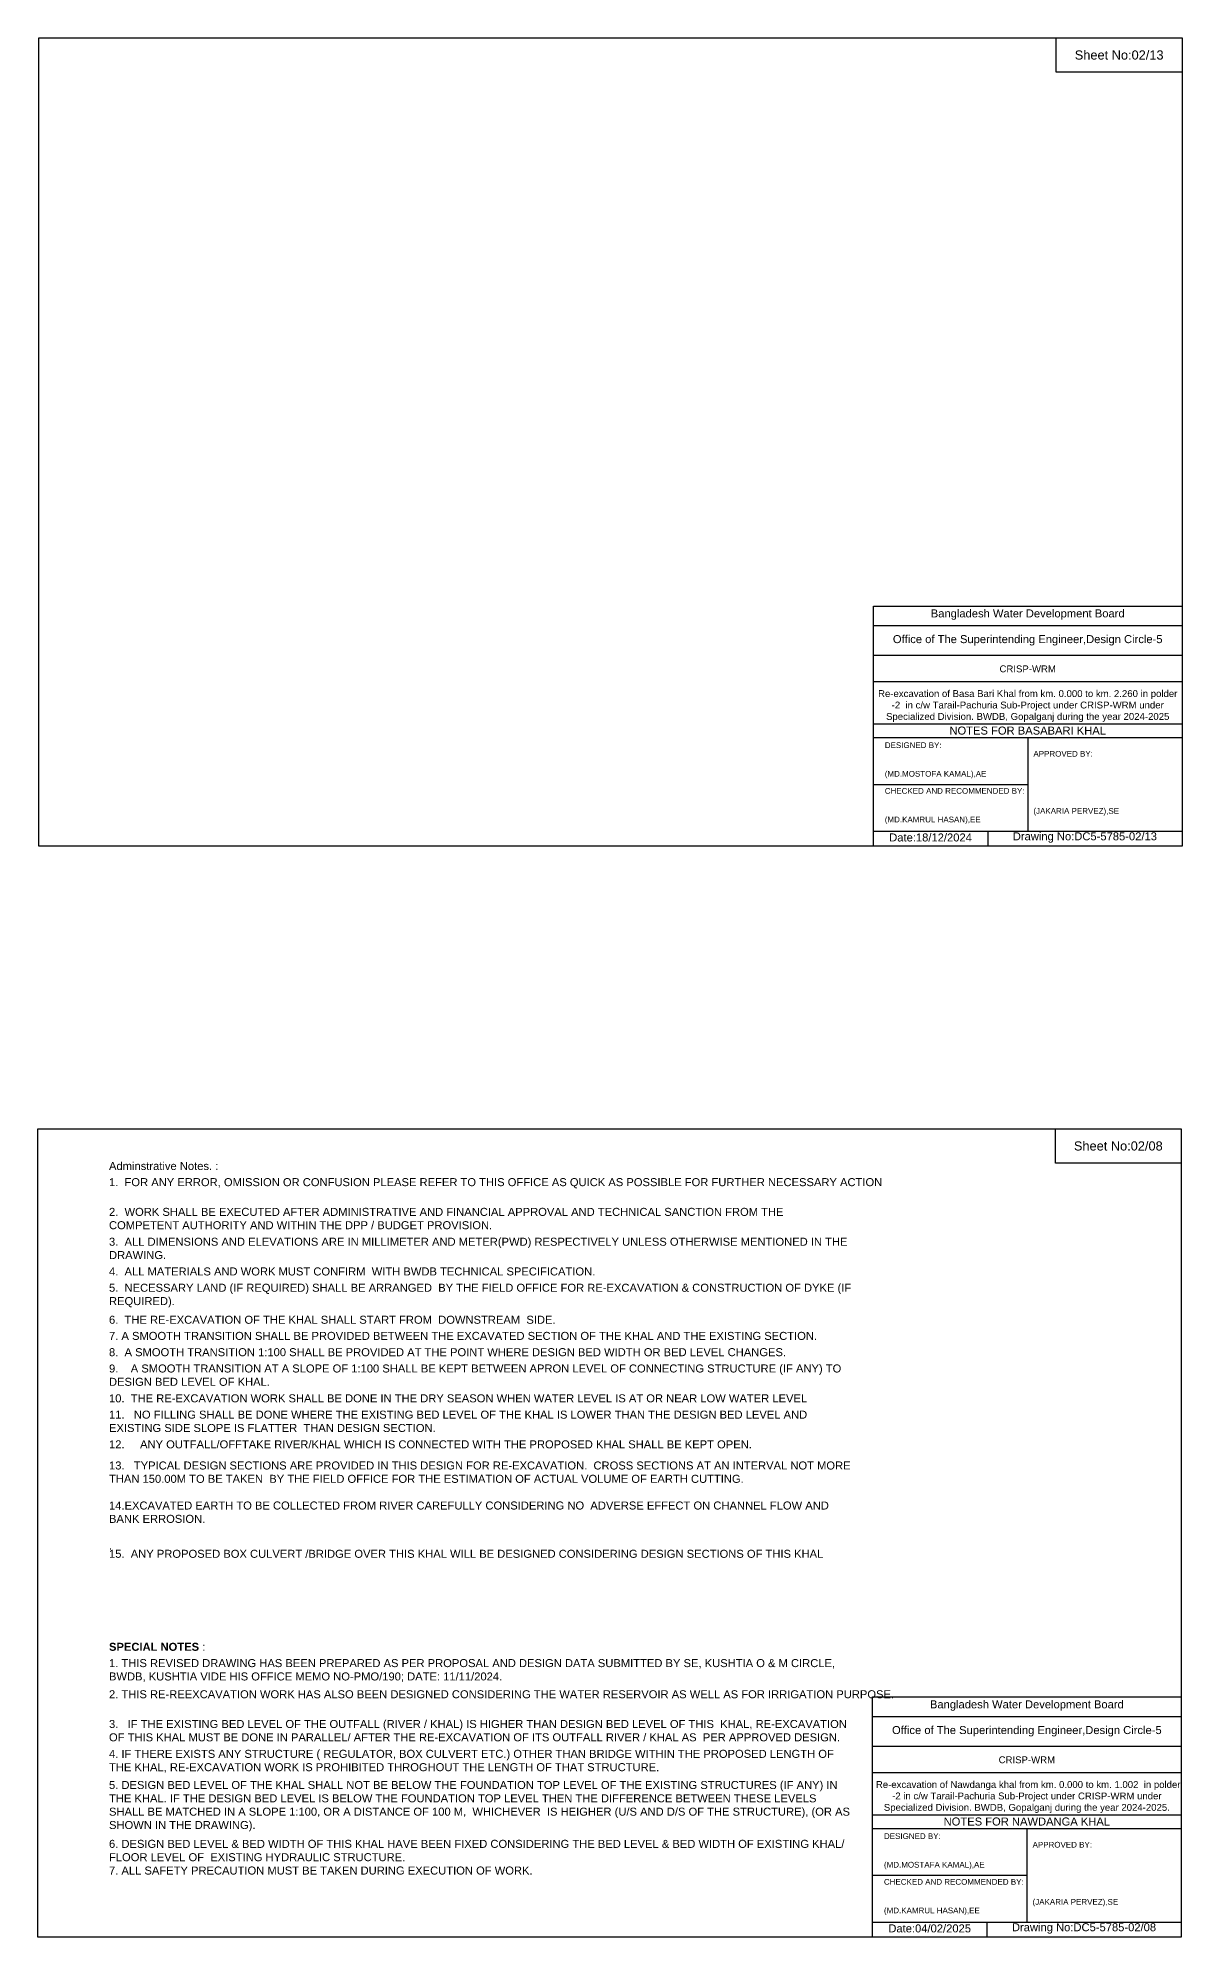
# Model space of a CAD drawing. Header units: inches. Extents: x 91000 to 198000, y -5656 to 7635.
# Drawn here: x 110000 to 118006, y -5656 to 7635 of the extents above; entities that cross this region are included whole.
import ezdxf

# ---------------------------------------------------------------- set-up
doc = ezdxf.new("R2010")
doc.units = ezdxf.units.IN
doc.header["$LTSCALE"] = 7
doc.header["$MEASUREMENT"] = 0
doc.styles.get("Standard").update_dxf_attribs({"font": 'arial.ttf'})

msp = doc.modelspace()

# ---------------------------------------------------------------- linework, layer by layer
for points in [[(110006, 7635), (118006, 7635), (118006, 1979), (110006, 1979)], [(117126, 7635), (118006, 7635), (118006, 7395), (117126, 7395)], [(110000, 0), (118000, 0), (118000, -5656), (110000, -5656)], [(117120, 0), (118000, 0), (118000, -240), (117120, -240)]]:
    msp.add_lwpolyline(points, close=True)
for points in [[(115846, 1979), (115846, 3659), (118006, 3659)], [(115846, 3523), (118006, 3523)], [(115846, 3315), (118006, 3315)], [(115846, 3131), (118006, 3131)], [(115846, 2835), (118006, 2835)], [(115846, 2739), (118006, 2739)], [(116926, 2739), (116926, 2083)], [(115846, 2411), (116926, 2411)], [(115846, 2083), (118006, 2083)], [(116646, 2083), (116646, 1979)], [(115840, -5656), (115840, -3976), (118000, -3976)], [(115840, -4112), (118000, -4112)], [(115840, -4320), (118000, -4320)], [(115840, -4504), (118000, -4504)], [(115840, -4800), (118000, -4800)], [(115840, -4896), (118000, -4896)], [(116920, -4896), (116920, -5552)], [(115840, -5224), (116920, -5224)], [(115840, -5552), (118000, -5552)], [(116640, -5552), (116640, -5656)]]:
    msp.add_lwpolyline(points)

# ---------------------------------------------------------------- texts
at = {"attachment_point": 5}
for s, insert, char_height in [('Sheet No:02/13', (117566, 7515), 64), ('Bangladesh Water Development Board', (116926, 3599), 56), ('Office of The Superintending Engineer,Design Circle-5', (116926, 3419), 56), ('Sheet No:02/08', (117560, -120), 64), ('Bangladesh Water Development Board', (116920, -4036), 56), ('Office of The Superintending Engineer,Design Circle-5', (116920, -4216), 56)]:
    msp.add_mtext(s, dxfattribs=dict(at, insert=insert, char_height=char_height))
for s, insert, char_height, width, attachment_point in [('CRISP-WRM', (116926, 3219), 48, 2240, 5), ('Re-excavation of Basa Bari Khal from km. 0.000 to km. 2.260 in polder -2  in c/w Tarail-Pachuria Sub-Project under CRISP-WRM under Specialized Division. BWDB, Gopalganj during the year 2024-2025', (116926, 2959), 48, 2160, 5), ('NOTES FOR BASABARI KHAL', (116926, 2787), 56, 2240, 5), ('DESIGNED BY:^J^J^J(MD.MOSTOFA KAMAL),AE', (115926, 2579), 40, 1120, 4), ('APPROVED BY:^J^J^J^J^J^J(JAKARIA PERVEZ),SE', (116966, 2419), 40, 1120, 4), ('CHECKED AND RECOMMENDED BY:^J^J^J(MD.KAMRUL HASAN),EE', (115926, 2259), 40, 1120, 4), ('Date:18/12/2024', (116246, 2039), 56, 1120, 5), ('Drawing No:DC5-5785-02/13', (117326, 2039), 56, 1760, 5), ('Adminstrative Notes. :', (110497, -232), 56, 5200, 1), ('1.  FOR ANY ERROR, OMISSION OR CONFUSION PLEASE REFER TO THIS OFFICE AS QUICK AS POSSIBLE FOR FURTHER NECESSARY ACTION', (110497, -345), 56, 5200, 1), ('2.  WORK SHALL BE EXECUTED AFTER ADMINISTRATIVE AND FINANCIAL APPROVAL AND TECHNICAL SANCTION FROM THE COMPETENT AUTHORITY AND WITHIN THE DPP / BUDGET PROVISION. ', (110497, -553), 56, 5200, 1), ('3.  ALL DIMENSIONS AND ELEVATIONS ARE IN MILLIMETER AND METER(PWD) RESPECTIVELY UNLESS OTHERWISE MENTIONED IN THE DRAWING.', (110497, -762), 56, 5200, 1), ('4.  ALL MATERIALS AND WORK MUST CONFIRM  WITH BWDB TECHNICAL SPECIFICATION.', (110497, -970), 56, 5200, 1), ('5.  NECESSARY LAND (IF REQUIRED) SHALL BE ARRANGED  BY THE FIELD OFFICE FOR RE-EXCAVATION & CONSTRUCTION OF DYKE (IF REQUIRED).', (110497, -1084), 56, 5200, 1), ('6.  THE RE-EXCAVATION OF THE KHAL SHALL START FROM  DOWNSTREAM  SIDE.', (110497, -1308), 56, 5200, 1), ('7. A SMOOTH TRANSITION SHALL BE PROVIDED BETWEEN THE EXCAVATED SECTION OF THE KHAL AND THE EXISTING SECTION.', (110497, -1421), 56, 5200, 1), ('8.  A SMOOTH TRANSITION 1:100 SHALL BE PROVIDED AT THE POINT WHERE DESIGN BED WIDTH OR BED LEVEL CHANGES.', (110497, -1535), 56, 5200, 1), ('9.    A SMOOTH TRANSITION AT A SLOPE OF 1:100 SHALL BE KEPT BETWEEN APRON LEVEL OF CONNECTING STRUCTURE (IF ANY) TO DESIGN BED LEVEL OF KHAL.', (110497, -1649), 56, 5200, 1), ('10.  THE RE-EXCAVATION WORK SHALL BE DONE IN THE DRY SEASON WHEN WATER LEVEL IS AT OR NEAR LOW WATER LEVEL', (110497, -1858), 56, 5200, 1), ('11.   NO FILLING SHALL BE DONE WHERE THE EXISTING BED LEVEL OF THE KHAL IS LOWER THAN THE DESIGN BED LEVEL AND EXISTING SIDE SLOPE IS FLATTER  THAN DESIGN SECTION.', (110497, -1972), 56, 5200, 1), ('12.     ANY OUTFALL/OFFTAKE RIVER/KHAL WHICH IS CONNECTED WITH THE PROPOSED KHAL SHALL BE KEPT OPEN.', (110497, -2180), 56, 5200, 1), ('13.   TYPICAL DESIGN SECTIONS ARE PROVIDED IN THIS DESIGN FOR RE-EXCAVATION.  CROSS SECTIONS AT AN INTERVAL NOT MORE THAN 150.00M TO BE TAKEN  BY THE FIELD OFFICE FOR THE ESTIMATION OF ACTUAL VOLUME OF EARTH CUTTING. ^J^J14.EXCAVATED EARTH TO BE COLLECTED FROM RIVER CAREFULLY CONSIDERING NO  ADVERSE EFFECT ON CHANNEL FLOW AND BANK ERROSION.^J^J.', (110497, -2328), 56, 5200, 1), ('15.  ANY PROPOSED BOX CULVERT /BRIDGE OVER THIS KHAL WILL BE DESIGNED CONSIDERING DESIGN SECTIONS OF THIS KHAL', (110497, -2946), 56, 5200, 1), ('{\\fArial|b1|i0|c0|p34;SPECIAL NOTES} :', (110497, -3597), 56, 5200, 1), ('1. THIS REVISED DRAWING HAS BEEN PREPARED AS PER PROPOSAL AND DESIGN DATA SUBMITTED BY SE, KUSHTIA O & M CIRCLE, BWDB, KUSHTIA VIDE HIS OFFICE MEMO NO-PMO/190; DATE: 11/11/2024. ', (110497, -3711), 56, 5200, 1), ('2. THIS RE-REEXCAVATION WORK HAS ALSO BEEN DESIGNED CONSIDERING THE WATER RESERVOIR AS WELL AS FOR IRRIGATION PURPOSE.  ', (110497, -3929), 56, 5200, 1), ('3.   IF THE EXISTING BED LEVEL OF THE OUTFALL (RIVER / KHAL) IS HIGHER THAN DESIGN BED LEVEL OF THIS  KHAL, RE-EXCAVATION OF THIS KHAL MUST BE DONE IN PARALLEL/ AFTER THE RE-EXCAVATION OF ITS OUTFALL RIVER / KHAL AS  PER APPROVED DESIGN.^J', (110497, -4137), 56, 5200, 1), ('4. IF THERE EXISTS ANY STRUCTURE ( REGULATOR, BOX CULVERT ETC.) OTHER THAN BRIDGE WITHIN THE PROPOSED LENGTH OF THE KHAL, RE-EXCAVATION WORK IS PROHIBITED THROGHOUT THE LENGTH OF THAT STRUCTURE.', (110497, -4346), 56, 5200, 1), ('CRISP-WRM', (116920, -4416), 48, 2240, 5), ('5. DESIGN BED LEVEL OF THE KHAL SHALL NOT BE BELOW THE FOUNDATION TOP LEVEL OF THE EXISTING STRUCTURES (IF ANY) IN THE KHAL. IF THE DESIGN BED LEVEL IS BELOW THE FOUNDATION TOP LEVEL THEN THE DIFFERENCE BETWEEN THESE LEVELS SHALL BE MATCHED IN A SLOPE 1:100, OR A DISTANCE OF 100 M,  WHICHEVER  IS HEIGHER (U/S AND D/S OF THE STRUCTURE), (OR AS SHOWN IN THE DRAWING).^J', (110497, -4564), 56, 5200, 1), (' Re-excavation of Nawdanga khal from km. 0.000 to km. 1.002  in polder -2 in c/w Tarail-Pachuria Sub-Project under CRISP-WRM under Specialized Division. BWDB, Gopalganj during the year 2024-2025.', (116920, -4676), 48, 2160, 5), ('NOTES FOR NAWDANGA KHAL', (116920, -4848), 56, 2240, 5), ('6. DESIGN BED LEVEL & BED WIDTH OF THIS KHAL HAVE BEEN FIXED CONSIDERING THE BED LEVEL & BED WIDTH OF EXISTING KHAL/ FLOOR LEVEL OF  EXISTING HYDRAULIC STRUCTURE.\\P7. ALL SAFETY PRECAUTION MUST BE TAKEN DURING EXECUTION OF WORK.', (110497, -4976), 56, 5200, 1), ('DESIGNED BY:^J^J^J(MD.MOSTAFA KAMAL),AE', (115920, -5056), 40, 1120, 4), ('APPROVED BY:^J^J^J^J^J^J(JAKARIA PERVEZ),SE', (116960, -5216), 40, 1120, 4), ('CHECKED AND RECOMMENDED BY:^J^J^J(MD.KAMRUL HASAN),EE', (115920, -5376), 40, 1120, 4), ('Date:04/02/2025', (116240, -5596), 56, 1120, 5), ('Drawing No:DC5-5785-02/08', (117320, -5596), 56, 1760, 5)]:
    msp.add_mtext(s, dxfattribs=dict(insert=insert, char_height=char_height, width=width, attachment_point=attachment_point))

doc.saveas('drawing.dxf')
